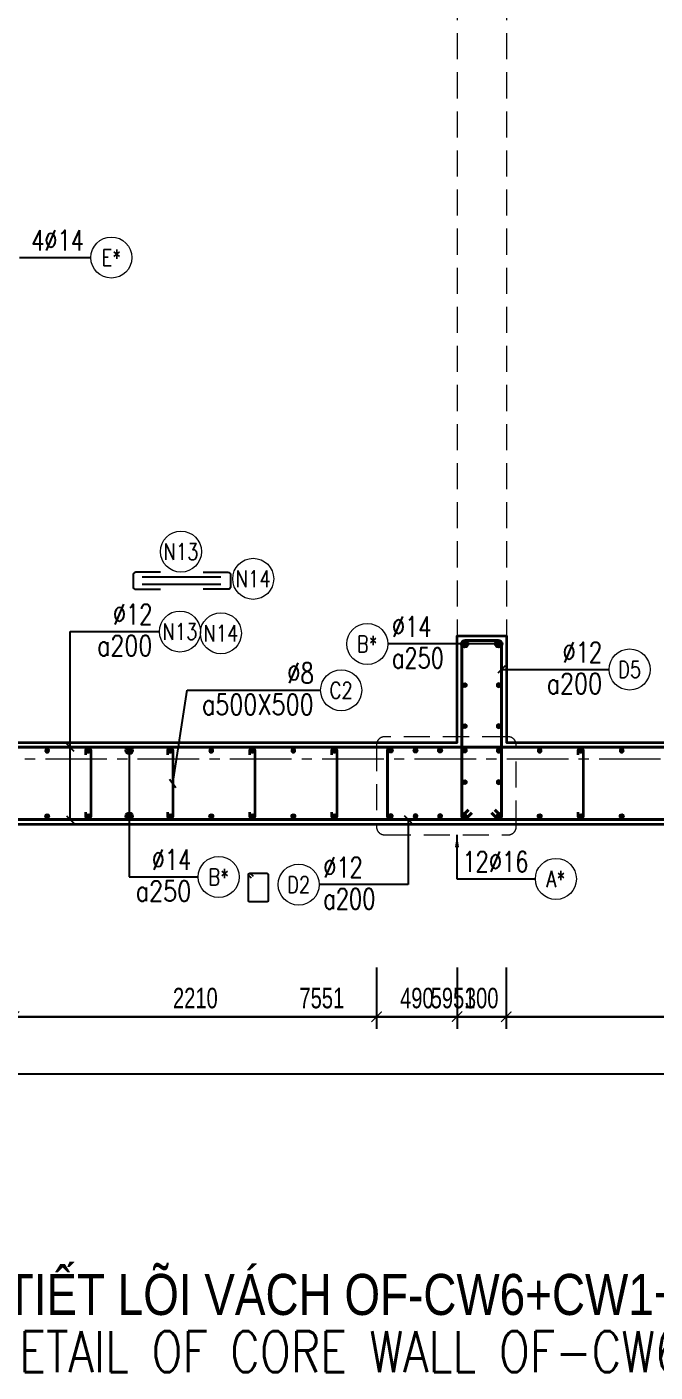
# Model space of a CAD drawing. Header units: millimetres. Extents: x 988833 to 1318015, y -9365 to 47591.
# Drawn here: x 1246351 to 1250180, y 28996 to 37192 of the extents above; entities that cross this region are included whole.
import ezdxf
from ezdxf.enums import TextEntityAlignment as Align

# ---------------------------------------------------------------- set-up
doc = ezdxf.new("R2010")
doc.units = ezdxf.units.MM
doc.header["$MEASUREMENT"] = 0
for name, pattern in [('HIDDEN', [9.525, 6.35, -3.175]), ('HIDDEN2', [4.7625, 3.175, -1.5875]), ('OF_Grid_1$0$CENTER2', [1.125, 0.75, -0.125, 0.125, -0.125])]:
    doc.linetypes.add(name, pattern=pattern)
doc.layers.get('0').update_dxf_attribs({"lineweight": 20})
doc.layers.get('Defpoints').update_dxf_attribs({"color": 151, "lineweight": 9})
doc.layers.add('Hidden', color=9, linetype='HIDDEN')
doc.layers.add('Ligature', color=1, linetype='Continuous')
for name, color, linetype, lineweight in [('KC-LEADER', 153, 'Continuous', 18), ('KC-THEP', 6, 'Continuous', 40), ('NDC_S_ANNO', 7, 'Continuous', 20), ('NDC_S_BEAM', 3, 'HIDDEN2', 20), ('NDC_S_DIM', 1, 'Continuous', 15), ('NDC_S_ENG TITLE', 3, 'Continuous', 20), ('NDC_S_HIDDEN', 8, 'HIDDEN2', 13), ('NDC_S_LEADER', 1, 'Continuous', 15), ('NDC_S_REBAR', 4, 'Continuous', 35), ('NDC_S_STIRRUP', 4, 'Continuous', 40), ('NDC_S_TEXT SYMBOL', 7, 'Continuous', 20), ('NDC_S_VN TEXT', 7, 'Continuous', 20), ('NDC_S_VN TITLE', 6, 'Continuous', 35), ('NDC_S_WALL', 6, 'Continuous', 35), ('OF_Grid_1$0$NDC_S_AXIS', 5, 'OF_Grid_1$0$CENTER2', 13)]:
    doc.layers.add(name, color=color, linetype=linetype, lineweight=lineweight)
doc.styles.add('NDC_ANNO', font='', dxfattribs={"width": 0.8})
doc.styles.add('NDC_DIM', font='', dxfattribs={"width": 0.75})
doc.styles.add('NDC_EN TXT', font='romans.shx', dxfattribs={"width": 0.8})
doc.styles.add('NDC_VIE TXT', font='arial.ttf', dxfattribs={"width": 0.8})
doc.styles.get('NDC_ANNO').set_extended_font_data('Dotum')
doc.styles.get('NDC_DIM').set_extended_font_data('Dotum')
doc.dimstyles.new('NDC_dim_25', dxfattribs={"dimscale": 25, "dimtxt": 2.5, "dimasz": 1.5, "dimexe": 1.5, "dimexo": 2.5, "dimgap": 1, "dimtad": 1, "dimdec": 0, "dimzin": 0, "dimdsep": 46, "dimtxsty": 'NDC_DIM', "dimblk": 'DIMMARK', "dimcen": 0.09, "dimdle": 1.2, "dimclrd": 1, "dimclre": 1, "dimclrt": 3, "dimadec": 0, "dimazin": 0, "dimtfac": 1, "dimtdec": 0, "dimtix": 1, "dimtofl": 0, "dimtmove": 0, "dimatfit": 3, "dimfxl": 6, "dimfxlon": 1, "dimtolj": 1, "dimtzin": 0, "dimarcsym": 0})
doc.dimstyles.new('NDC_dim_30', dxfattribs={"dimscale": 30, "dimtxt": 2.5, "dimasz": 1.5, "dimexe": 1.5, "dimexo": 2.5, "dimgap": 1, "dimtad": 1, "dimdec": 0, "dimzin": 0, "dimdsep": 46, "dimtxsty": 'NDC_DIM', "dimblk": 'DIMMARK', "dimcen": 0.09, "dimdle": 1.2, "dimclrd": 1, "dimclre": 1, "dimclrt": 3, "dimadec": 0, "dimazin": 0, "dimtfac": 1, "dimtdec": 0, "dimtix": 1, "dimtofl": 0, "dimtmove": 0, "dimatfit": 3, "dimfxl": 6, "dimfxlon": 1, "dimtolj": 1, "dimtzin": 0, "dimarcsym": 0})
doc.dimstyles.new('NDC_dim_50', dxfattribs={"dimscale": 50, "dimtxt": 2.5, "dimasz": 1.5, "dimexe": 1.5, "dimexo": 2.5, "dimgap": 1, "dimtad": 1, "dimdec": 0, "dimzin": 0, "dimdsep": 46, "dimtxsty": 'NDC_DIM', "dimblk": 'DIMMARK', "dimcen": 0.09, "dimdle": 1.2, "dimclrd": 1, "dimclre": 1, "dimclrt": 3, "dimadec": 0, "dimazin": 0, "dimtfac": 1, "dimtdec": 0, "dimtix": 1, "dimtofl": 0, "dimtmove": 0, "dimatfit": 3, "dimfxl": 6, "dimfxlon": 1, "dimtolj": 1, "dimtzin": 0, "dimarcsym": 0})

# ---------------------------------------------------------------- blocks, each defined once
blk = doc.blocks.new('DIMMARK')
at = {"layer": 'NDC_S_DIM', "color": 1}
blk.add_line((-1.5, 0), (1, 0), dxfattribs=at)
at = {"layer": 'NDC_S_DIM', "color": 2, "const_width": 0.1}
blk.add_lwpolyline([(-0.42, -0.42), (0.42, 0.42)], dxfattribs=at)
blk = doc.blocks.new('*U9')
blk.add_circle((2.5, 0), 2.5)
at = {"layer": 'NDC_S_VN TEXT', "color": 3, "style": 'NDC_EN TXT', "width": 0.75}
blk.add_attdef('DK2', text='', height=2.5, dxfattribs=at).set_placement((-0.85, 0.85), align=Align.RIGHT)
at = {"layer": 'NDC_S_VN TEXT', "color": 7, "style": 'NDC_EN TXT', "width": 0.8}
blk.add_attdef('SH3', text='', height=2, dxfattribs=at).set_placement((2.5, 0), align=Align.MIDDLE)
blk = doc.blocks.new('THEP')
at = {"layer": 'KC-LEADER', "color": 6}
blk.add_circle((0, 0), 14, dxfattribs=at)
at = {"layer": 'KC-THEP'}
for p, q in [((-14, 0), (14, 0)), ((9.9, 9.9), (-9.9, -9.9)), ((-9.9, 9.9), (9.9, -9.9)), ((0, 14), (0, -14))]:
    blk.add_line(p, q, dxfattribs=at)
blk = doc.blocks.new('*U10')
blk.add_circle((2.5, 0), 2.5)
at = {"layer": 'NDC_S_VN TEXT', "color": 3, "style": 'NDC_EN TXT'}
for tag, width, p in [('DK2', 0.75, (-0.85, 0.85)), ('KC2', 0.8, (-0.85, -2.97))]:
    blk.add_attdef(tag, text='', height=2.5, dxfattribs=dict(at, width=width)).set_placement(p, align=Align.RIGHT)
at = {"layer": 'NDC_S_VN TEXT', "color": 7, "style": 'NDC_EN TXT', "width": 0.8}
blk.add_attdef('SH3', text='', height=2, dxfattribs=at).set_placement((2.5, 0), align=Align.MIDDLE)
blk = doc.blocks.new('*U1031')
at = {"layer": 'KC-THEP', "xscale": -1, "rotation": 170.331435563619}
blk.add_blockref('THEP', (0, 200), dxfattribs=at)
at = {"layer": 'KC-THEP', "rotation": 9.668564436380946}
blk.add_blockref('THEP', (0, -200), dxfattribs=at)
blk = doc.blocks.new('*U1030')
at = {"layer": 'NDC_S_HIDDEN', "color": 0, "linetype": 'ByBlock', "lineweight": -2, "transparency": 16777216}
for p in [(0, 0), (250, 0), (500, 0), (750, 0), (1000, 0), (1250, 0), (1500, 0), (1750, 0)]:
    blk.add_blockref('*U1031', p, dxfattribs=at)
blk = doc.blocks.new('*U1035')
at = {"layer": 'NDC_S_REBAR'}
blk.add_lwpolyline([(-15, 175), (-15, 200, -1), (15, 200), (15, -200, -1), (-15, -200), (-15, -175)], format="xyb", dxfattribs=at)
blk = doc.blocks.new('*U1034')
at = {"layer": 'NDC_S_HIDDEN', "color": 0, "linetype": 'ByBlock', "lineweight": -2, "transparency": 16777216}
for p in [(0, 0), (500, 0), (1000, 0), (1500, 0)]:
    blk.add_blockref('*U1035', p, dxfattribs=at)
blk = doc.blocks.new('A$C7BC65A55')
at = {"layer": 'Ligature'}
for p, q in [((-15.2, 372, 0), (-15.2, 38.5, 0)), ((15.2, 372, 0), (15.2, 38.5, 0))]:
    blk.add_line(p, q, dxfattribs=at)
for points in [[(-36.2, 296.5), (-36.2, 400.9, -0.414214), (-24, 413.1), (24, 413.1, -0.414214), (36.2, 400.9), (36.2, 296.5)], [(-36.2, 116.5), (-36.2, 12.2, 0.414214), (-24, 0), (24, 0, 0.414214), (36.2, 12.2), (36.2, 116.5)]]:
    blk.add_lwpolyline(points, format="xyb", dxfattribs=at)
blk = doc.blocks.new('*U11')
blk.add_circle((-2.5, 0), 2.5)
at = {"layer": 'NDC_S_VN TEXT', "color": 3, "style": 'NDC_EN TXT', "width": 0.75}
for tag, p in [('DK1', (0.5, 0.85)), ('KC1', (0.5, -2.97))]:
    blk.add_attdef(tag, p, '', height=2.5, dxfattribs=at)
at = {"layer": 'NDC_S_VN TEXT', "color": 7, "style": 'NDC_EN TXT', "width": 0.8}
blk.add_attdef('SH2', text='', height=2, dxfattribs=at).set_placement((-2.5, 0), align=Align.MIDDLE)
blk = doc.blocks.new('*D1102')
at = {"layer": 'Defpoints', "color": 0, "ltscale": 200, "transparency": 16777216}
for p in [(1244372.8, 32332.9), (1251924, 32332.9), (1251924, 31161.8)]:
    blk.add_point(p, dxfattribs=at)
at = {"layer": 'NDC_S_DIM', "color": 1, "lineweight": -2, "ltscale": 200, "transparency": 16777216}
for p, q in [((1244372.8, 31461.8), (1244372.8, 31086.8)), ((1251924, 31461.8), (1251924, 31086.8)), ((1244447.8, 31161.8), (1251849, 31161.8))]:
    blk.add_line(p, q, dxfattribs=at)
at = {"layer": 'NDC_S_DIM', "color": 1, "lineweight": -2, "ltscale": 200, "transparency": 16777216, "xscale": 75, "yscale": 75, "zscale": 75, "rotation": 180}
blk.add_blockref('DIMMARK', (1244372.8, 31161.8), dxfattribs=at)
at = {"layer": 'NDC_S_DIM', "color": 1, "lineweight": -2, "ltscale": 200, "transparency": 16777216, "xscale": 75, "yscale": 75, "zscale": 75}
blk.add_blockref('DIMMARK', (1251924, 31161.8), dxfattribs=at)
at = {"layer": 'NDC_S_DIM', "color": 3, "ltscale": 200, "transparency": 16777216, "insert": (1248148.4, 31274.4), "char_height": 125, "attachment_point": 5, "style": 'NDC_DIM'}
blk.add_mtext('\\A1;7551', dxfattribs=at)
blk = doc.blocks.new('*D1103')
at = {"layer": 'Defpoints', "color": 0, "ltscale": 200, "transparency": 16777216}
for p in [(1245972.8, 32832.9), (1251924, 32332.9), (1245972.8, 31161.8)]:
    blk.add_point(p, dxfattribs=at)
at = {"layer": 'NDC_S_DIM', "color": 1, "lineweight": -2, "ltscale": 200, "transparency": 16777216}
for p, q in [((1245972.8, 31461.8), (1245972.8, 31086.8)), ((1251924, 31461.8), (1251924, 31086.8)), ((1251849, 31161.8), (1246047.8, 31161.8))]:
    blk.add_line(p, q, dxfattribs=at)
at = {"layer": 'NDC_S_DIM', "color": 1, "lineweight": -2, "ltscale": 200, "transparency": 16777216, "xscale": 75, "yscale": 75, "zscale": 75, "rotation": 180}
blk.add_blockref('DIMMARK', (1245972.8, 31161.8), dxfattribs=at)
at = {"layer": 'NDC_S_DIM', "color": 1, "lineweight": -2, "ltscale": 200, "transparency": 16777216, "xscale": 75, "yscale": 75, "zscale": 75}
blk.add_blockref('DIMMARK', (1251924, 31161.8), dxfattribs=at)
at = {"layer": 'NDC_S_DIM', "color": 3, "ltscale": 200, "transparency": 16777216, "insert": (1248948.4, 31274.4), "char_height": 125, "attachment_point": 5, "style": 'NDC_DIM'}
blk.add_mtext('\\A1;5951', dxfattribs=at)
blk = doc.blocks.new('*D1104')
at = {"layer": 'Defpoints', "color": 0, "ltscale": 200, "transparency": 16777216}
for p in [(1245972.8, 32832.9), (1246272.8, 32832.9), (1246272.8, 31161.8)]:
    blk.add_point(p, dxfattribs=at)
at = {"layer": 'NDC_S_DIM', "color": 1, "lineweight": -2, "ltscale": 200, "transparency": 16777216}
for p, q in [((1245972.8, 31461.8), (1245972.8, 31086.8)), ((1246272.8, 31461.8), (1246272.8, 31086.8)), ((1245897.8, 31161.8), (1245822.8, 31161.8)), ((1246347.8, 31161.8), (1246422.8, 31161.8))]:
    blk.add_line(p, q, dxfattribs=at)
at = {"layer": 'NDC_S_DIM', "color": 1, "lineweight": -2, "ltscale": 200, "transparency": 16777216, "xscale": 75, "yscale": 75, "zscale": 75}
blk.add_blockref('DIMMARK', (1245972.8, 31161.8), dxfattribs=at)
at = {"layer": 'NDC_S_DIM', "color": 1, "lineweight": -2, "ltscale": 200, "transparency": 16777216, "xscale": 75, "yscale": 75, "zscale": 75, "rotation": 180}
blk.add_blockref('DIMMARK', (1246272.8, 31161.8), dxfattribs=at)
at = {"layer": 'NDC_S_DIM', "color": 3, "ltscale": 200, "transparency": 16777216, "insert": (1246122.8, 31274.4), "char_height": 125, "attachment_point": 5, "style": 'NDC_DIM'}
blk.add_mtext('\\A1;300', dxfattribs=at)
blk = doc.blocks.new('*D1105')
at = {"layer": 'Defpoints', "color": 0, "ltscale": 200, "transparency": 16777216}
for p in [(1246272.8, 32832.9), (1248482.5, 32406.4), (1248482.5, 31161.8)]:
    blk.add_point(p, dxfattribs=at)
at = {"layer": 'NDC_S_DIM', "color": 1, "lineweight": -2, "ltscale": 200, "transparency": 16777216}
for p, q in [((1246272.8, 31461.8), (1246272.8, 31086.8)), ((1248482.5, 31461.8), (1248482.5, 31086.8)), ((1246347.8, 31161.8), (1248407.5, 31161.8))]:
    blk.add_line(p, q, dxfattribs=at)
at = {"layer": 'NDC_S_DIM', "color": 1, "lineweight": -2, "ltscale": 200, "transparency": 16777216, "xscale": 75, "yscale": 75, "zscale": 75, "rotation": 180}
blk.add_blockref('DIMMARK', (1246272.8, 31161.8), dxfattribs=at)
at = {"layer": 'NDC_S_DIM', "color": 1, "lineweight": -2, "ltscale": 200, "transparency": 16777216, "xscale": 75, "yscale": 75, "zscale": 75}
blk.add_blockref('DIMMARK', (1248482.5, 31161.8), dxfattribs=at)
at = {"layer": 'NDC_S_DIM', "color": 3, "ltscale": 200, "transparency": 16777216, "insert": (1247377.7, 31274.4), "char_height": 125, "attachment_point": 5, "style": 'NDC_DIM'}
blk.add_mtext('\\A1;2210', dxfattribs=at)
blk = doc.blocks.new('*D1106')
at = {"layer": 'Defpoints', "color": 0, "ltscale": 200, "transparency": 16777216}
for p in [(1248972.8, 32832.9), (1248482.5, 32406.4), (1248972.8, 31161.8)]:
    blk.add_point(p, dxfattribs=at)
at = {"layer": 'NDC_S_DIM', "color": 1, "lineweight": -2, "ltscale": 200, "transparency": 16777216}
for p, q in [((1248482.5, 31461.8), (1248482.5, 31086.8)), ((1248972.8, 31461.8), (1248972.8, 31086.8)), ((1248557.5, 31161.8), (1248897.8, 31161.8))]:
    blk.add_line(p, q, dxfattribs=at)
at = {"layer": 'NDC_S_DIM', "color": 1, "lineweight": -2, "ltscale": 200, "transparency": 16777216, "xscale": 75, "yscale": 75, "zscale": 75, "rotation": 180}
blk.add_blockref('DIMMARK', (1248482.5, 31161.8), dxfattribs=at)
at = {"layer": 'NDC_S_DIM', "color": 1, "lineweight": -2, "ltscale": 200, "transparency": 16777216, "xscale": 75, "yscale": 75, "zscale": 75}
blk.add_blockref('DIMMARK', (1248972.8, 31161.8), dxfattribs=at)
at = {"layer": 'NDC_S_DIM', "color": 3, "ltscale": 200, "transparency": 16777216, "insert": (1248727.7, 31274.4), "char_height": 125, "attachment_point": 5, "style": 'NDC_DIM'}
blk.add_mtext('\\A1;490', dxfattribs=at)
blk = doc.blocks.new('*D1107')
at = {"layer": 'Defpoints', "color": 0, "ltscale": 200, "transparency": 16777216}
for p in [(1248972.8, 32832.9), (1249272.8, 32332.9), (1249272.8, 31161.8)]:
    blk.add_point(p, dxfattribs=at)
at = {"layer": 'NDC_S_DIM', "color": 1, "lineweight": -2, "ltscale": 200, "transparency": 16777216}
for p, q in [((1248972.8, 31461.8), (1248972.8, 31086.8)), ((1249272.8, 31461.8), (1249272.8, 31086.8)), ((1248897.8, 31161.8), (1248822.8, 31161.8)), ((1249347.8, 31161.8), (1249422.8, 31161.8))]:
    blk.add_line(p, q, dxfattribs=at)
at = {"layer": 'NDC_S_DIM', "color": 1, "lineweight": -2, "ltscale": 200, "transparency": 16777216, "xscale": 75, "yscale": 75, "zscale": 75}
blk.add_blockref('DIMMARK', (1248972.8, 31161.8), dxfattribs=at)
at = {"layer": 'NDC_S_DIM', "color": 1, "lineweight": -2, "ltscale": 200, "transparency": 16777216, "xscale": 75, "yscale": 75, "zscale": 75, "rotation": 180}
blk.add_blockref('DIMMARK', (1249272.8, 31161.8), dxfattribs=at)
at = {"layer": 'NDC_S_DIM', "color": 3, "ltscale": 200, "transparency": 16777216, "insert": (1249122.8, 31274.4), "char_height": 125, "attachment_point": 5, "style": 'NDC_DIM'}
blk.add_mtext('\\A1;300', dxfattribs=at)
blk = doc.blocks.new('*D1108')
at = {"layer": 'Defpoints', "color": 0, "ltscale": 200, "transparency": 16777216}
for p in [(1258973.6, 32648.7), (1242473.6, 32332.9), (1258973.6, 30812.6)]:
    blk.add_point(p, dxfattribs=at)
at = {"layer": 'NDC_S_DIM', "color": 1, "lineweight": -2, "ltscale": 200, "transparency": 16777216}
for p, q in [((1242473.6, 31112.6), (1242473.6, 30737.6)), ((1258973.6, 31112.6), (1258973.6, 30737.6)), ((1242548.6, 30812.6), (1258898.6, 30812.6))]:
    blk.add_line(p, q, dxfattribs=at)
at = {"layer": 'NDC_S_DIM', "color": 1, "lineweight": -2, "ltscale": 200, "transparency": 16777216, "xscale": 75, "yscale": 75, "zscale": 75, "rotation": 180}
blk.add_blockref('DIMMARK', (1242473.6, 30812.6), dxfattribs=at)
at = {"layer": 'NDC_S_DIM', "color": 1, "lineweight": -2, "ltscale": 200, "transparency": 16777216, "xscale": 75, "yscale": 75, "zscale": 75}
blk.add_blockref('DIMMARK', (1258973.6, 30812.6), dxfattribs=at)
at = {"layer": 'NDC_S_DIM', "color": 3, "ltscale": 200, "transparency": 16777216, "insert": (1250723.6, 30925.2), "char_height": 125, "attachment_point": 5, "style": 'NDC_DIM'}
blk.add_mtext('\\A1;16500', dxfattribs=at)
blk = doc.blocks.new('*D1070')
at = {"layer": 'Defpoints', "color": 0, "ltscale": 200, "transparency": 16777216}
for p in [(1249272.8, 32332.9), (1252672.6, 32332.9), (1252672.6, 31161.8)]:
    blk.add_point(p, dxfattribs=at)
at = {"layer": 'NDC_S_DIM', "color": 1, "lineweight": -2, "ltscale": 200, "transparency": 16777216}
for p, q in [((1249272.8, 31461.8), (1249272.8, 31086.8)), ((1252672.6, 31461.8), (1252672.6, 31086.8)), ((1249347.8, 31161.8), (1252597.6, 31161.8))]:
    blk.add_line(p, q, dxfattribs=at)
at = {"layer": 'NDC_S_DIM', "color": 1, "lineweight": -2, "ltscale": 200, "transparency": 16777216, "xscale": 75, "yscale": 75, "zscale": 75, "rotation": 180}
blk.add_blockref('DIMMARK', (1249272.8, 31161.8), dxfattribs=at)
at = {"layer": 'NDC_S_DIM', "color": 1, "lineweight": -2, "ltscale": 200, "transparency": 16777216, "xscale": 75, "yscale": 75, "zscale": 75}
blk.add_blockref('DIMMARK', (1252672.6, 31161.8), dxfattribs=at)
at = {"layer": 'NDC_S_DIM', "color": 3, "ltscale": 200, "transparency": 16777216, "insert": (1250972.7, 31274.4), "char_height": 125, "attachment_point": 5, "style": 'NDC_DIM'}
blk.add_mtext('\\A1;3400', dxfattribs=at)
blk = doc.blocks.new('Drawing name_symbol')
at = {"layer": 'NDC_S_ENG TITLE', "style": 'NDC_EN TXT', "width": 0.8}
blk.add_attdef('SECTDET1', text='', height=5, dxfattribs=at).set_placement((0, 1.01), align=Align.CENTER)
at = {"layer": 'NDC_S_TEXT SYMBOL', "lineweight": 25, "style": 'NDC_ANNO', "width": 0.8}
blk.add_attdef('SSCALE', text='', height=2.5, dxfattribs=at).set_placement((0, -4), align=Align.CENTER)
at = {"layer": 'NDC_S_VN TITLE', "style": 'NDC_VIE TXT', "width": 0.8}
blk.add_attdef('SECTDET2', text='', height=5, dxfattribs=at).set_placement((0, 7.97), align=Align.CENTER)

msp = doc.modelspace()

# ---------------------------------------------------------------- linework, layer by layer
for centre in [(1247290, 33995.1), (1247730.1, 33829.4), (1247533.3, 33497.9)]:
    msp.add_circle(centre, 125)
at = {"layer": 'Ligature'}
msp.add_lwpolyline([(1247719.5, 32005.3), (1247703.5, 32021.3, -0.668179), (1247709.3, 32035.2), (1247813.9, 32035.2, -0.414214), (1247822.1, 32027.1), (1247822.1, 31870, -0.414214), (1247813.9, 31861.8), (1247709.3, 31861.8, -0.414214), (1247701.1, 31870), (1247701.1, 32027.1, -0.668179), (1247715, 32032.9), (1247731, 32016.9)], format="xyb", dxfattribs=at)
at = {"layer": 'NDC_S_BEAM', "ltscale": 50}
for p, q in [((1248973.6, 43582.9), (1248973.6, 33482.9)), ((1249273.6, 43582.9), (1249273.6, 33482.9))]:
    msp.add_line(p, q, dxfattribs=at)
at = {"layer": 'NDC_S_HIDDEN', "ltscale": 50}
msp.add_lwpolyline([(1248531.5, 32269.5), (1249283.7, 32269.5, 0.414214), (1249333.7, 32319.5), (1249333.7, 32817.1, 0.414214), (1249283.7, 32867.1), (1248531.5, 32867.1, 0.414214), (1248481.5, 32817.1), (1248481.5, 32319.5, 0.414214)], format="xyb", close=True, dxfattribs=at)
at = {"layer": 'NDC_S_REBAR'}
msp.add_lwpolyline([(1249711.3, 32757.9), (1249711.3, 32782.9, -1), (1249741.3, 32782.9), (1249741.3, 32382.9, -1), (1249711.3, 32382.9), (1249711.3, 32407.9)], format="xyb", dxfattribs=at)
at = {"layer": 'NDC_S_STIRRUP'}
for points in [[(1249042.8, 32422.9), (1249002.8, 32382.9, 0.414214), (1249022.8, 32362.9), (1249222.8, 32362.9, 0.414214), (1249242.8, 32382.9), (1249242.8, 33432.9, 0.414214), (1249222.8, 33452.9), (1249022.8, 33452.9, 0.414214), (1249002.8, 33432.9), (1249002.8, 32382.9, 0.414214), (1249022.8, 32362.9), (1249062.8, 32402.9)], [(1251032.5, 32762.9), (1251072.5, 32802.9, -0.414214), (1251092.5, 32782.9), (1251092.5, 32382.9, -0.414214), (1251072.5, 32362.9), (1245522.8, 32362.9, -0.414214), (1245502.8, 32382.9), (1245502.8, 32782.9, -0.414214), (1245522.8, 32802.9), (1251072.5, 32802.9, -0.414214), (1251092.5, 32782.9), (1251052.5, 32742.9)], [(1249182.8, 32402.9), (1249222.8, 32362.9, 0.414214), (1249242.8, 32382.9), (1249242.8, 32782.9, 0.414214), (1249222.8, 32802.9), (1248569.3, 32802.9, 0.414214), (1248549.3, 32782.9), (1248549.3, 32382.9, 0.414214), (1248569.3, 32362.9), (1249222.8, 32362.9, 0.414214), (1249242.8, 32382.9), (1249202.8, 32422.9)]]:
    msp.add_lwpolyline(points, format="xyb", dxfattribs=at)
at = {"layer": 'NDC_S_WALL', "ltscale": 200}
msp.add_lwpolyline([(1246273.6, 44232.9), (1246273.6, 32832.9), (1248973.6, 32832.9), (1248973.6, 33482.9), (1249273.6, 33482.9), (1249273.6, 33482.9), (1249273.6, 32832.9), (1251122.5, 32832.9), (1251122.5, 32832.9), (1251122.5, 32332.9), (1251122.5, 32332.9), (1245473.6, 32332.9), (1245473.6, 32832.9), (1245473.6, 32832.9), (1245973.6, 32832.9), (1245973.6, 35632.9)], dxfattribs=at)
at = {"layer": 'OF_Grid_1$0$NDC_S_AXIS', "ltscale": 500}
msp.add_line((1234651, 32732.9), (1260702.5, 32732.9), dxfattribs=at)

# ---------------------------------------------------------------- block references
at = {"layer": 'Hidden', "xscale": 1.44, "yscale": 1.44, "zscale": 1.44, "rotation": 270}
msp.add_blockref('A$C7BC65A55', (1246997.9, 33817.6, 0), dxfattribs=at)
at = {"layer": 'KC-THEP'}
for p, rotation in [((1249019.3, 33431.7), 189.6685644363809), ((1249019.3, 33181.7), 189.6685644363809), ((1249019.3, 32931.7), 189.6685644363809), ((1248569.3, 32782.9), 189.6685644363809), ((1248719.3, 32782.9), 189.6685644363809), ((1248869.3, 32782.9), 189.6685644363809), ((1249019.3, 32782.9), 189.6685644363809), ((1249019.3, 32590.4), 189.6685644363809), ((1249226.3, 32382.9), 9.668564436380946), ((1249476.3, 32382.9), 9.668564436380946), ((1249726.3, 32382.9), 9.668564436380946), ((1249976.3, 32382.9), 9.668564436380946)]:
    msp.add_blockref('THEP', p, dxfattribs=dict(at, rotation=rotation))
at = {"layer": 'KC-THEP', "xscale": -1}
for p, rotation in [((1249226.3, 33431.7), 170.331435563619), ((1249226.3, 33181.7), 170.331435563619), ((1249226.3, 32931.7), 170.331435563619), ((1249226.3, 32782.9), 170.331435563619), ((1249476.3, 32782.9), 170.331435563619), ((1249726.3, 32782.9), 170.331435563619), ((1249976.3, 32782.9), 170.331435563619), ((1249226.3, 32590.4), 170.331435563619), ((1248569.3, 32382.9), 350.3314355636191), ((1248719.3, 32382.9), 350.3314355636191), ((1248869.3, 32382.9), 350.3314355636191), ((1249019.3, 32382.9), 350.3314355636191)]:
    msp.add_blockref('THEP', p, dxfattribs=dict(at, rotation=rotation))
at = {"layer": 'NDC_S_ANNO'}
ref = msp.add_blockref('Drawing name_symbol', (1249407.7, 28945.8), dxfattribs=dict(at, xscale=50, yscale=50, zscale=50))
ref.add_attrib('SECTDET1', 'DETAIL OF CORE WALL OF-CW6+CW1+CW2+CW3', dxfattribs={"layer": 'NDC_S_ENG TITLE', "height": 250, "style": 'NDC_EN TXT', "width": 0.8}).set_placement((1249407.7, 28996.4), align=Align.CENTER)
ref.add_attrib('SECTDET2', 'CHI TIẾT LÕI VÁCH OF-CW6+CW1+CW2+CW3 TẦNG 22F', dxfattribs={"layer": 'NDC_S_VN TITLE', "height": 250, "style": 'NDC_VIE TXT', "width": 0.8}).set_placement((1249407.7, 29344.4), align=Align.CENTER)
at = {"layer": 'NDC_S_HIDDEN'}
for name, p in [('*U1030', (1246474.7, 32582.9)), ('*U1034', (1246724.7, 32582.9))]:
    msp.add_blockref(name, p, dxfattribs=at)
at = {"layer": 'NDC_S_VN TEXT', "xscale": 50, "yscale": 50, "zscale": 50}
for name, p, values in [('*U9', (1246740.8, 35786.8), {'SH3': 'E*', 'DK2': '4%%C14'}), ('*U10', (1247158.6, 33508.2), {'SH3': 'N13', 'DK2': '%%C12', 'KC2': 'a200'}), ('*U11', (1248550.4, 33432.9), {'SH2': 'B*', 'DK1': '%%C14', 'KC1': 'a250'}), ('*U10', (1249899.6, 33277), {'SH3': 'D5', 'DK2': '%%C12', 'KC2': 'a200'}), ('*U10', (1248141.4, 33150.3), {'SH3': 'C2', 'DK2': '%%c8', 'KC2': 'a500X500'}), ('*U10', (1247395.3, 32013.2), {'SH3': 'B*', 'DK2': '%%C14', 'KC2': 'a250'}), ('*U11', (1248132.4, 31966.3), {'SH2': 'D2', 'DK1': '%%C12', 'KC1': 'a200'}), ('*U9', (1249450.1, 32001.2), {'SH3': 'A*', 'DK2': '12%%C16'})]:
    msp.add_blockref(name, p, dxfattribs=at).add_auto_attribs(values)

# ---------------------------------------------------------------- texts
at = {"layer": 'NDC_S_VN TEXT', "color": 7, "style": 'NDC_EN TXT', "width": 0.8}
for tag, p in [('N13', (1247290, 33995.1)), ('N14', (1247730.1, 33829.4)), ('N14', (1247533.3, 33497.9))]:
    msp.add_attdef(tag, text='3', height=100, dxfattribs=at).set_placement(p, align=Align.MIDDLE)

# ---------------------------------------------------------------- dimensions: what is measured, and where the dimension line sits
at = {"layer": 'NDC_S_DIM', "ltscale": 200}
for base, p1, p2, picture, middle in [((1246272.8, 31161.8), (1245972.8, 32832.9), (1246272.8, 32832.9), '*D1104', (1246122.8, 31274.4)), ((1245972.8, 31161.8), (1251924, 32332.9), (1245972.8, 32832.9), '*D1103', (1248948.4, 31274.4)), ((1248482.5, 31161.8), (1246272.8, 32832.9), (1248482.5, 32406.4), '*D1105', (1247377.7, 31274.4)), ((1248972.8, 31161.8), (1248482.5, 32406.4), (1248972.8, 32832.9), '*D1106', (1248727.7, 31274.4)), ((1249272.8, 31161.8), (1248972.8, 32832.9), (1249272.8, 32332.9), '*D1107', (1249122.8, 31274.4)), ((1258973.6, 30812.6), (1242473.6, 32332.9), (1258973.6, 32648.7), '*D1108', (1250723.6, 30925.2)), ((1251924, 31161.8), (1244372.8, 32332.9), (1251924, 32332.9), '*D1102', (1248148.4, 31274.4)), ((1252672.6, 31161.8), (1249272.8, 32332.9), (1252672.6, 32332.9), '*D1070', (1250972.7, 31274.4))]:
    dim = msp.add_linear_dim(base=base, p1=p1, p2=p2, dimstyle='NDC_dim_50', override={"dimtmove": 1}, dxfattribs=at)
    dim.commit()
    dim.dimension.update_dxf_attribs({"geometry": picture, "text_midpoint": middle})

# ---------------------------------------------------------------- leaders
at = {"layer": 'NDC_S_LEADER'}
for points, dimstyle, override in [([(1246306.2, 35786.8), (1246740.8, 35786.8)], 'NDC_dim_25', {"dimgap": 1, "dimtad": 0}), ([(1246613.8, 32802.9), (1246613.8, 33508), (1247158.6, 33508)], 'NDC_dim_30', {"dimtad": 0, "dimldrblk": 'Oblique'}), ([(1246613.8, 32362.9), (1246613.8, 33508), (1247158.6, 33508)], 'NDC_dim_30', {"dimtad": 0, "dimldrblk": 'Oblique'}), ([(1249226.6, 33433.4), (1248550.4, 33432.9)], 'NDC_dim_30', {"dimtad": 0, "dimldrblk": 'Origin'}), ([(1249019.1, 33433.1), (1248550.4, 33432.9)], 'NDC_dim_30', {"dimtad": 0, "dimldrblk": 'Origin'}), ([(1249242.8, 33277), (1249899.6, 33277)], 'NDC_dim_30', {"dimtad": 0, "dimldrblk": 'Oblique'}), ([(1247239.7, 32582.9), (1247328.5, 33150.3), (1248141.4, 33150.3)], 'NDC_dim_30', {"dimtad": 0, "dimldrblk": 'Oblique'}), ([(1246974.7, 32782.9), (1246974.7, 32013), (1247395.3, 32013)], 'NDC_dim_30', {"dimgap": 1, "dimtad": 0, "dimldrblk": 'Origin'}), ([(1246974.7, 32382.9), (1246974.7, 32013), (1247395.3, 32013)], 'NDC_dim_30', {"dimgap": 1, "dimtad": 0, "dimldrblk": 'Origin'}), ([(1248674, 32362.9), (1248674, 31966.3), (1248132.4, 31966.3)], 'NDC_dim_30', {"dimgap": 1, "dimtad": 0, "dimldrblk": 'Oblique'}), ([(1248972.3, 32269.5), (1248972.3, 32001), (1249450.1, 32001)], 'NDC_dim_50', {"dimgap": 1, "dimtad": 0})]:
    msp.add_leader(points, dimstyle=dimstyle, override=override, dxfattribs=at)

doc.saveas('drawing.dxf')
